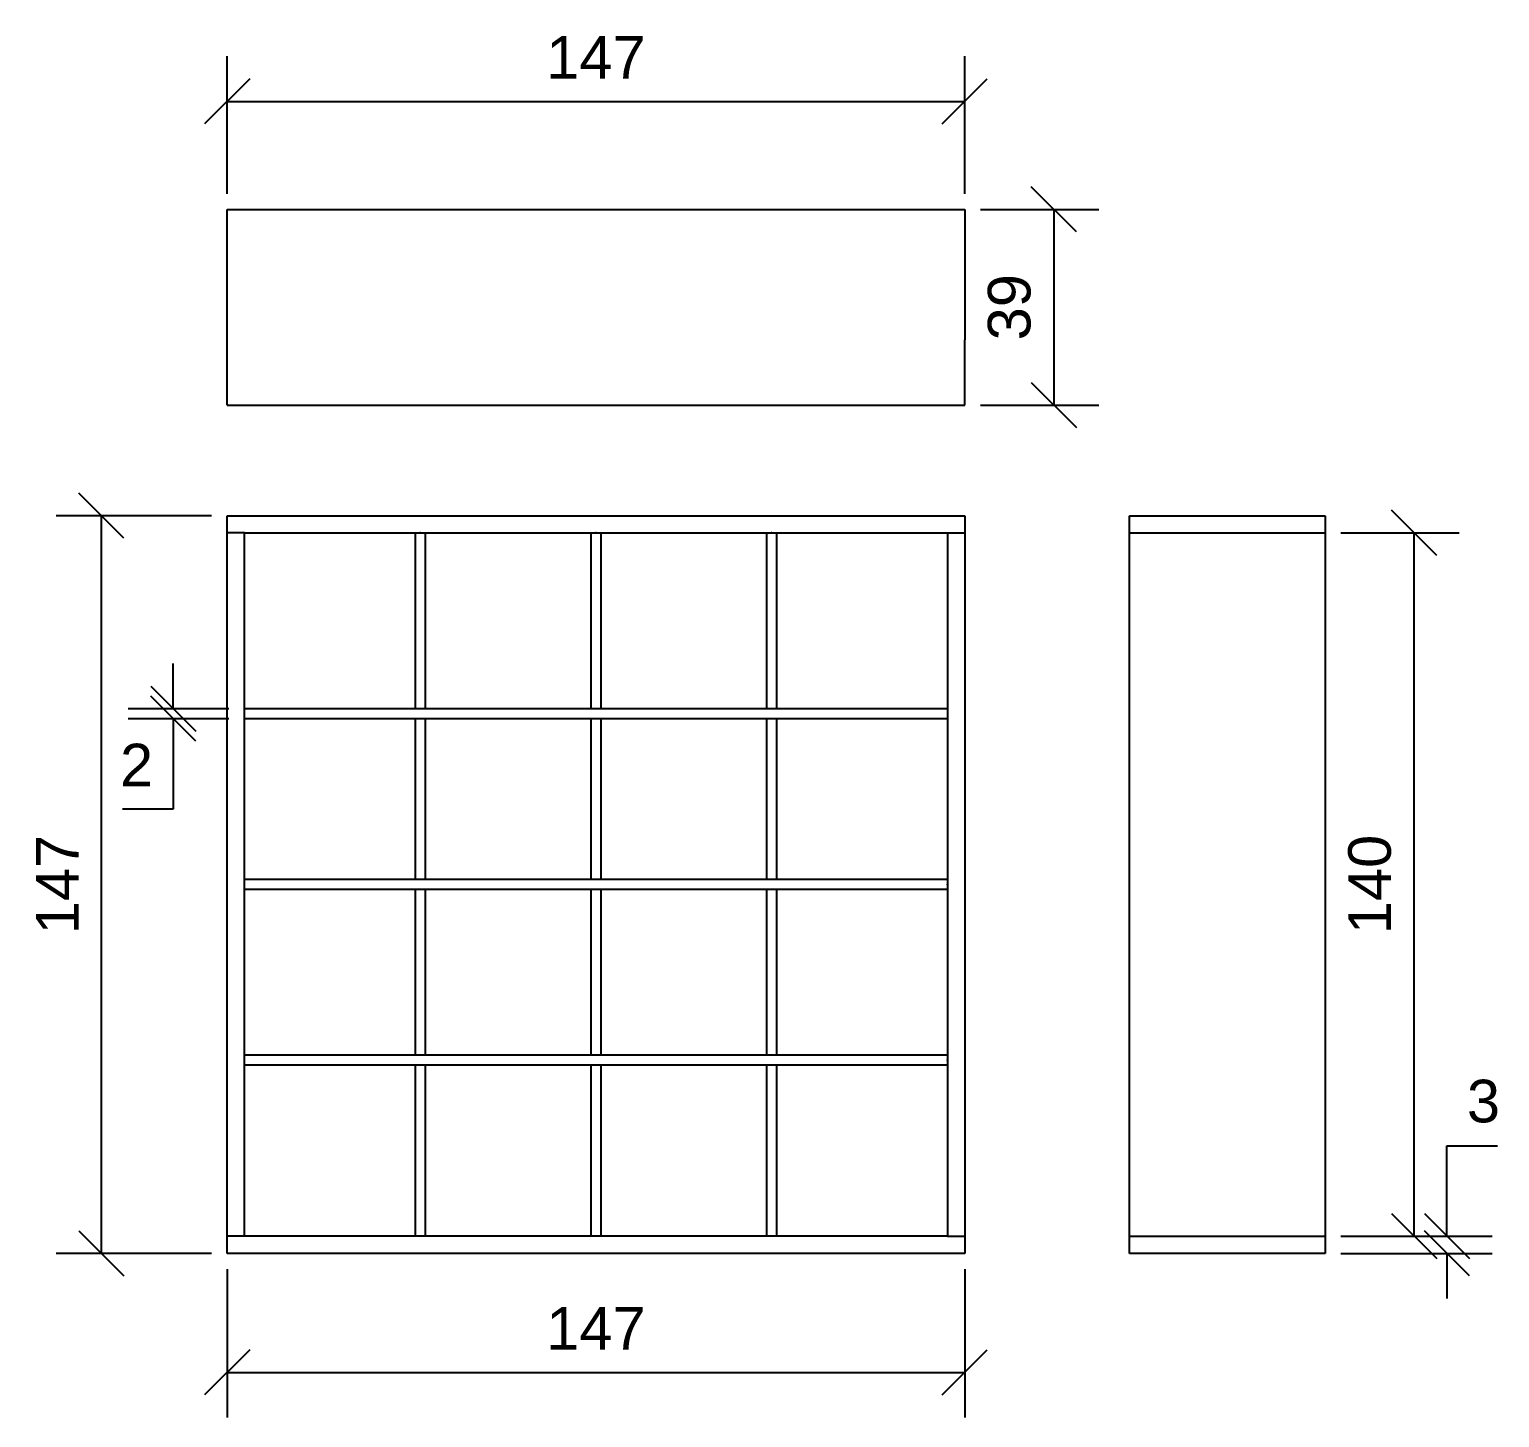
# Model space of a CAD drawing. Header units: inches. Extents: x 17 to 1541, y -140 to 953.
# Drawn here: x 613.7 to 906.7, y 669.7 to 946.3 of the extents above; entities that cross this region are included whole.
import ezdxf

# ---------------------------------------------------------------- set-up
doc = ezdxf.new("R2010")
doc.units = ezdxf.units.IN
doc.header["$MEASUREMENT"] = 0
doc.layers.get('Defpoints').update_dxf_attribs({"color": 6})
doc.layers.add('G-ANNO-TEXT', color=3, linetype='Continuous')
doc.layers.add('Kallax', color=7, linetype='Continuous')
doc.styles.add('ARIAL', font='Arial.ttf')
doc.dimstyles.get("Standard").update_dxf_attribs({"dimtxt": 0.17, "dimasz": 0.18, "dimexe": 0.18, "dimexo": 0.0625, "dimgap": 0.09, "dimtad": 1, "dimtoh": 1, "dimdec": 0, "dimzin": 0, "dimdsep": 46, "dimtxsty": 'ARIAL', "dimblk": 'OBLIQUE', "dimblk1": 'OBLIQUE', "dimblk2": 'OBLIQUE', "dimcen": 0.09, "dimadec": 0, "dimazin": 0, "dimtfac": 1, "dimtdec": 0, "dimtofl": 0, "dimtmove": 0, "dimatfit": 3, "dimfxl": 1, "dimtolj": 1, "dimtzin": 0, "dimarcsym": 1})

# ---------------------------------------------------------------- blocks, each defined once
blk = doc.blocks.new('_Oblique')
at = {"color": 0, "linetype": 'ByBlock', "lineweight": -2}
blk.add_line((-0.5, -0.5), (0.5, 0.5), dxfattribs=at)
blk = doc.blocks.new('*D75')
at = {"layer": 'Defpoints', "color": 0, "transparency": 16777216}
for p in [(800.12, 931.98), (653.12, 910.47), (800.12, 910.47)]:
    blk.add_point(p, dxfattribs=at)
at = {"layer": 'G-ANNO-TEXT', "color": 0, "lineweight": -2, "transparency": 16777216}
for p, q in [((653.12, 913.59), (653.12, 940.98)), ((800.12, 913.59), (800.12, 940.98)), ((653.12, 931.98), (800.12, 931.98))]:
    blk.add_line(p, q, dxfattribs=at)
at = {"layer": 'G-ANNO-TEXT', "color": 0, "lineweight": -2, "transparency": 16777216, "xscale": 9, "yscale": 9, "zscale": 9, "rotation": 180}
blk.add_blockref('_Oblique', (653.12, 931.98), dxfattribs=at)
at = {"layer": 'G-ANNO-TEXT', "color": 0, "lineweight": -2, "transparency": 16777216, "xscale": 9, "yscale": 9, "zscale": 9}
blk.add_blockref('_Oblique', (800.12, 931.98), dxfattribs=at)
at = {"layer": 'G-ANNO-TEXT', "color": 0, "transparency": 16777216, "insert": (726.62, 940.75), "char_height": 8.5, "attachment_point": 5, "style": 'ARIAL'}
blk.add_mtext('\\A1;147', dxfattribs=at)
blk = doc.blocks.new('*D76')
at = {"layer": 'Defpoints', "color": 0, "transparency": 16777216}
for p in [(800.12, 910.47), (800.12, 871.47), (817.88, 871.47)]:
    blk.add_point(p, dxfattribs=at)
at = {"layer": 'G-ANNO-TEXT', "color": 0, "lineweight": -2, "transparency": 16777216}
for p, q in [((803.25, 910.47), (826.88, 910.47)), ((817.88, 910.47), (817.88, 871.47)), ((803.25, 871.47), (826.88, 871.47))]:
    blk.add_line(p, q, dxfattribs=at)
at = {"layer": 'G-ANNO-TEXT', "color": 0, "lineweight": -2, "transparency": 16777216, "xscale": 9, "yscale": 9, "zscale": 9}
for p, rotation in [((817.88, 910.47), 90), ((817.88, 871.47), 270)]:
    blk.add_blockref('_Oblique', p, dxfattribs=dict(at, rotation=rotation))
at = {"layer": 'G-ANNO-TEXT', "color": 0, "transparency": 16777216, "insert": (809.04, 890.97), "char_height": 8.5, "attachment_point": 5, "rotation": 90, "style": 'ARIAL'}
blk.add_mtext('\\A1;39', dxfattribs=at)
blk = doc.blocks.new('*D77')
at = {"layer": 'Defpoints', "color": 0, "transparency": 16777216}
for p in [(653.12, 702.43), (800.12, 702.43), (800.12, 678.72)]:
    blk.add_point(p, dxfattribs=at)
at = {"layer": 'G-ANNO-TEXT', "color": 0, "lineweight": -2, "transparency": 16777216}
for p, q in [((653.12, 699.31), (653.12, 669.72)), ((800.12, 699.31), (800.12, 669.72)), ((653.12, 678.72), (800.12, 678.72))]:
    blk.add_line(p, q, dxfattribs=at)
at = {"layer": 'G-ANNO-TEXT', "color": 0, "lineweight": -2, "transparency": 16777216, "xscale": 9, "yscale": 9, "zscale": 9, "rotation": 180}
blk.add_blockref('_Oblique', (653.12, 678.72), dxfattribs=at)
at = {"layer": 'G-ANNO-TEXT', "color": 0, "lineweight": -2, "transparency": 16777216, "xscale": 9, "yscale": 9, "zscale": 9}
blk.add_blockref('_Oblique', (800.12, 678.72), dxfattribs=at)
at = {"layer": 'G-ANNO-TEXT', "color": 0, "transparency": 16777216, "insert": (726.62, 687.48), "char_height": 8.5, "attachment_point": 5, "style": 'ARIAL'}
blk.add_mtext('\\A1;147', dxfattribs=at)
blk = doc.blocks.new('*D78')
at = {"layer": 'Defpoints', "color": 0, "transparency": 16777216}
for p in [(628.04, 849.43), (653.12, 849.43), (653.12, 702.43)]:
    blk.add_point(p, dxfattribs=at)
at = {"layer": 'G-ANNO-TEXT', "color": 0, "lineweight": -2, "transparency": 16777216}
for p, q in [((650, 849.43), (619.04, 849.43)), ((628.04, 702.43), (628.04, 849.43)), ((650, 702.43), (619.04, 702.43))]:
    blk.add_line(p, q, dxfattribs=at)
at = {"layer": 'G-ANNO-TEXT', "color": 0, "lineweight": -2, "transparency": 16777216, "xscale": 9, "yscale": 9, "zscale": 9}
for p, rotation in [((628.04, 849.43), 90), ((628.04, 702.43), 270)]:
    blk.add_blockref('_Oblique', p, dxfattribs=dict(at, rotation=rotation))
at = {"layer": 'G-ANNO-TEXT', "color": 0, "transparency": 16777216, "insert": (619.28, 775.93), "char_height": 8.5, "attachment_point": 5, "rotation": 90, "style": 'ARIAL'}
blk.add_mtext('\\A1;147', dxfattribs=at)
blk = doc.blocks.new('*D79')
at = {"layer": 'Defpoints', "color": 0, "transparency": 16777216}
for p in [(871.98, 705.89), (896.24, 705.89), (871.98, 702.43)]:
    blk.add_point(p, dxfattribs=at)
at = {"layer": 'G-ANNO-TEXT', "color": 0, "lineweight": -2, "transparency": 16777216}
for p, q in [((896.24, 705.89), (896.24, 723.89)), ((896.24, 723.89), (906.3, 723.89)), ((875.1, 705.89), (905.24, 705.89)), ((875.1, 702.43), (905.24, 702.43)), ((896.24, 702.43), (896.24, 693.43))]:
    blk.add_line(p, q, dxfattribs=at)
at = {"layer": 'G-ANNO-TEXT', "color": 0, "lineweight": -2, "transparency": 16777216, "xscale": 9, "yscale": 9, "zscale": 9}
for p, rotation in [((896.24, 705.89), 270), ((896.24, 702.43), 90)]:
    blk.add_blockref('_Oblique', p, dxfattribs=dict(at, rotation=rotation))
at = {"layer": 'G-ANNO-TEXT', "color": 0, "transparency": 16777216, "insert": (903.52, 732.73), "char_height": 8.5, "attachment_point": 5, "style": 'ARIAL'}
blk.add_mtext('\\A1;3', dxfattribs=at)
blk = doc.blocks.new('*D80')
at = {"layer": 'Defpoints', "color": 0, "transparency": 16777216}
for p in [(871.98, 846), (889.71, 846), (871.98, 705.89)]:
    blk.add_point(p, dxfattribs=at)
at = {"layer": 'G-ANNO-TEXT', "color": 0, "lineweight": -2, "transparency": 16777216}
for p, q in [((875.1, 846), (898.71, 846)), ((889.71, 705.89), (889.71, 846)), ((875.1, 705.89), (898.71, 705.89))]:
    blk.add_line(p, q, dxfattribs=at)
at = {"layer": 'G-ANNO-TEXT', "color": 0, "lineweight": -2, "transparency": 16777216, "xscale": 9, "yscale": 9, "zscale": 9}
for p, rotation in [((889.71, 846), 90), ((889.71, 705.89), 270)]:
    blk.add_blockref('_Oblique', p, dxfattribs=dict(at, rotation=rotation))
at = {"layer": 'G-ANNO-TEXT', "color": 0, "transparency": 16777216, "insert": (880.87, 775.94), "char_height": 8.5, "attachment_point": 5, "rotation": 90, "style": 'ARIAL'}
blk.add_mtext('\\A1;140', dxfattribs=at)
blk = doc.blocks.new('*D81')
at = {"layer": 'Defpoints', "color": 0, "transparency": 16777216}
for p in [(642.37, 808.97), (656.56, 810.97), (656.56, 808.97)]:
    blk.add_point(p, dxfattribs=at)
at = {"layer": 'G-ANNO-TEXT', "color": 0, "lineweight": -2, "transparency": 16777216}
for p, q in [((642.37, 810.97), (642.37, 819.97)), ((653.44, 810.97), (633.37, 810.97)), ((653.44, 808.97), (633.37, 808.97)), ((642.37, 808.97), (642.37, 790.97)), ((642.37, 790.97), (632.24, 790.97))]:
    blk.add_line(p, q, dxfattribs=at)
at = {"layer": 'G-ANNO-TEXT', "color": 0, "lineweight": -2, "transparency": 16777216, "xscale": 9, "yscale": 9, "zscale": 9}
for p, rotation in [((642.37, 810.97), 270), ((642.37, 808.97), 90)]:
    blk.add_blockref('_Oblique', p, dxfattribs=dict(at, rotation=rotation))
at = {"layer": 'G-ANNO-TEXT', "color": 0, "transparency": 16777216, "insert": (635.06, 799.74), "char_height": 8.5, "attachment_point": 5, "style": 'ARIAL'}
blk.add_mtext('\\A1;2', dxfattribs=at)

msp = doc.modelspace()

# ---------------------------------------------------------------- linework, layer by layer
msp.add_line((800.12, 849.43), (800.12, 846))
at = {"color": 7}
for p, q in [((656.56, 846), (653.12, 846)), ((796.67, 846), (800.12, 846)), ((725.61, 808.97), (725.61, 802.4)), ((727.61, 808.97), (727.61, 802.4)), ((656.56, 705.89), (653.12, 705.89)), ((796.67, 705.89), (800.12, 705.89))]:
    msp.add_line(p, q, dxfattribs=at)
for p in [(726.61, 846), (761.64, 846), (796.67, 810.97), (796.67, 740.91)]:
    msp.add_point(p, dxfattribs=at)
at = {"layer": 'Kallax', "color": 7}
for p, q in [((653.12, 871.47), (653.12, 910.47)), ((653.12, 910.47), (800.12, 910.47)), ((800.12, 910.47), (800.12, 884.5)), ((800.12, 871.47), (800.12, 884.5)), ((653.12, 871.47), (800.12, 871.47)), ((653.12, 702.43), (653.12, 849.43)), ((832.98, 702.43), (832.98, 849.43)), ((832.98, 849.43), (871.98, 849.43)), ((871.98, 849.43), (871.98, 702.43)), ((656.55, 846), (796.67, 846)), ((656.56, 705.89), (656.56, 846)), ((690.58, 846), (690.58, 810.97)), ((692.58, 846), (692.58, 810.97)), ((725.61, 846), (725.61, 810.97)), ((727.61, 846), (727.61, 810.97)), ((760.64, 846), (760.64, 810.97)), ((762.64, 846), (762.64, 810.97)), ((796.67, 846), (796.67, 705.89)), ((800.12, 846), (800.12, 702.43)), ((796.67, 810.97), (656.56, 810.97)), ((796.67, 808.97), (656.56, 808.97)), ((690.58, 808.97), (690.58, 776.94)), ((692.58, 808.97), (692.58, 776.94)), ((760.64, 808.97), (760.64, 792.83)), ((762.64, 808.97), (762.64, 792.83)), ((725.61, 802.4), (725.61, 776.94)), ((727.61, 802.4), (727.61, 776.94)), ((760.64, 792.83), (760.64, 776.94)), ((762.64, 792.83), (762.64, 776.94)), ((796.67, 776.94), (656.56, 776.94)), ((796.67, 774.94), (656.56, 774.94)), ((690.58, 774.94), (690.58, 741.91)), ((692.58, 774.94), (692.58, 741.91)), ((725.61, 774.94), (725.61, 741.91)), ((727.61, 774.94), (727.61, 741.91)), ((760.64, 774.94), (760.64, 741.91)), ((762.64, 774.94), (762.64, 741.91)), ((796.67, 741.91), (656.56, 741.91)), ((796.67, 739.91), (656.56, 739.91)), ((690.58, 739.91), (690.58, 705.89)), ((692.58, 739.91), (692.58, 705.89)), ((725.61, 739.91), (725.61, 705.89)), ((727.61, 739.91), (727.61, 705.89)), ((760.64, 739.91), (760.64, 705.89)), ((762.64, 739.91), (762.64, 705.89)), ((796.67, 705.89), (656.56, 705.89)), ((800.12, 702.43), (653.12, 702.43)), ((871.98, 702.43), (832.98, 702.43))]:
    msp.add_line(p, q, dxfattribs=at)
at = {"layer": 'Kallax'}
for p, q in [((653.12, 849.43), (800.12, 849.43)), ((832.98, 846), (871.98, 846)), ((832.98, 705.89), (871.98, 705.89))]:
    msp.add_line(p, q, dxfattribs=at)
at = {"layer": 'Kallax', "color": 7}
for p in [(691.58, 846), (796.67, 775.94)]:
    msp.add_point(p, dxfattribs=at)

# ---------------------------------------------------------------- dimensions: what is measured, and where the dimension line sits
at = {"layer": 'G-ANNO-TEXT'}
for base, p1, p2, picture, middle in [((800.12, 931.98), (653.12, 910.47), (800.12, 910.47), '*D75', (726.62, 940.75)), ((800.12, 678.72), (653.12, 702.43), (800.12, 702.43), '*D77', (726.62, 687.48))]:
    dim = msp.add_linear_dim(base=base, p1=p1, p2=p2, dimstyle='Standard', override={"dimscale": 50}, dxfattribs=at)
    dim.commit()
    dim.dimension.update_dxf_attribs({"geometry": picture, "text_midpoint": middle})
for base, p1, p2, picture, middle in [((817.88, 871.47), (800.12, 910.47), (800.12, 871.47), '*D76', (809.04, 890.97)), ((628.04, 849.43), (653.12, 702.43), (653.12, 849.43), '*D78', (619.28, 775.93)), ((642.37, 808.97), (656.56, 810.97), (656.56, 808.97), '*D81', (635.06, 799.74))]:
    dim = msp.add_linear_dim(base=base, p1=p1, p2=p2, angle=90, dimstyle='Standard', override={"dimscale": 50}, dxfattribs=at)
    dim.commit()
    dim.dimension.update_dxf_attribs({"geometry": picture, "text_midpoint": middle})
for base, p1, p2, picture, middle in [((889.71, 846), (871.98, 705.89), (871.98, 846), '*D80', (889.71, 775.94)), ((896.24, 705.89), (871.98, 702.43), (871.98, 705.89), '*D79', (903.52, 723.89))]:
    dim = msp.add_linear_dim(base=base, p1=p1, p2=p2, angle=90, dimstyle='Standard', override={"dimscale": 50}, dxfattribs=at)
    dim.commit()
    dim.dimension.update_dxf_attribs({"geometry": picture, "text_midpoint": middle, "dimtype": 160})

doc.saveas('drawing.dxf')
